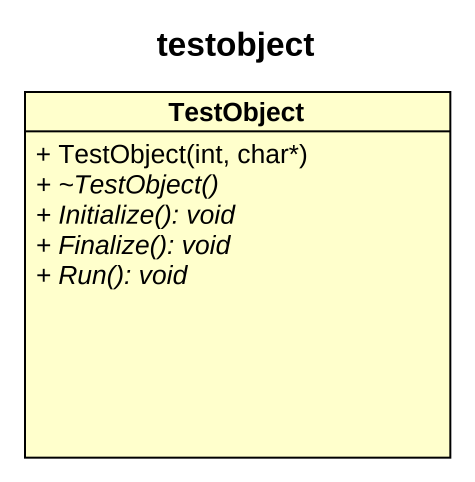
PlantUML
@startuml
title testobject
hide circle
hide empty members
skinparam classAttributeIconSize 0
class TestObject {
  + TestObject(int, char*)
  {abstract} + ~TestObject()
  {abstract} + Initialize(): void
  {abstract} + Finalize(): void
  {abstract} + Run(): void
}
@enduml
